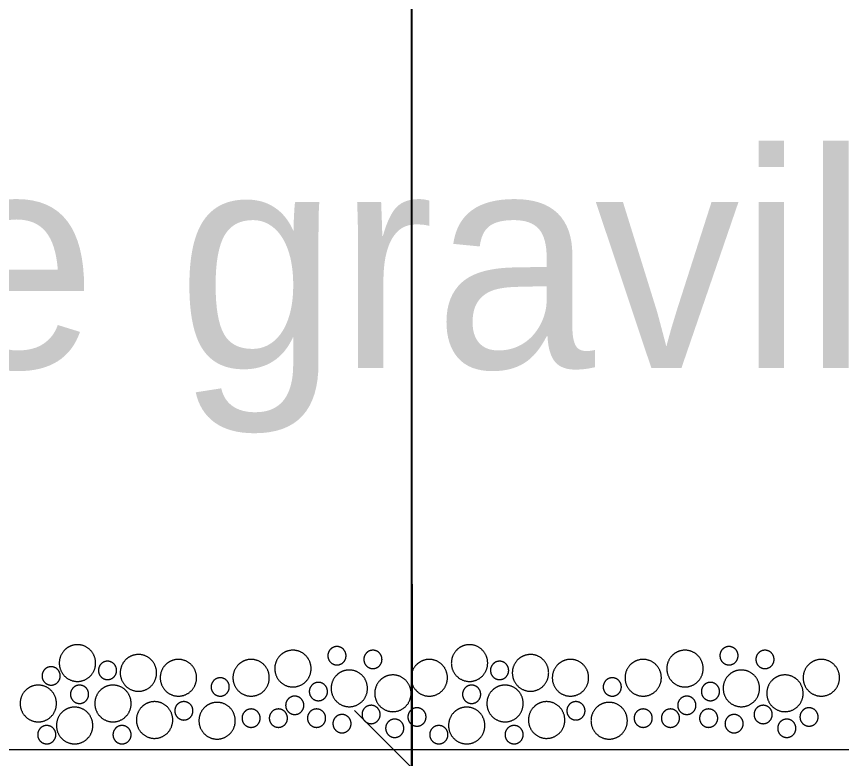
# Model space of a CAD drawing. Header units: centimetres. Extents: x -6341 to 23117, y -10090 to 8065.
# Drawn here: x 102.29 to 147.2, y 229.45 to 269.85 of the extents above; entities that cross this region are included whole.
import ezdxf

# ---------------------------------------------------------------- set-up
doc = ezdxf.new("R2010")
doc.units = ezdxf.units.CM
doc.header["$LTSCALE"] = 12.7
doc.header["$PDMODE"] = 1
doc.header["$PDSIZE"] = -2
doc.linetypes.add('VW-01', pattern=[0.83312, 0.41656, -0.41656])
doc.layers.get('0').update_dxf_attribs({"lineweight": 5})
for name, color, linetype, lineweight in [('B Général', 7, 'Continuous', 5), ('C ANNOTATIONS-cotation', 7, 'Continuous', 5), ('C ANNOTATIONS-texte', 7, 'Continuous', 5)]:
    doc.layers.add(name, color=color, linetype=linetype, lineweight=lineweight)
doc.styles.add('Arial', font='arial.ttf')
doc.styles.add('Eurostile', font='')
doc.styles.get('Eurostile').set_extended_font_data('Eurostile')
doc.dimstyles.new('100é', dxfattribs={"dimtxt": 30.30306, "dimasz": 6.232178, "dimexe": 0, "dimexo": 25, "dimgap": 1, "dimtad": 1, "dimdec": 1, "dimtxsty": 'Arial', "dimblk": 'VW_SLASH', "dimblk1": 'VW_SLASH', "dimblk2": 'VW_SLASH', "dimcen": 0, "dimdle": 10, "dimse1": 1, "dimse2": 1, "dimazin": 0, "dimtfac": 1, "dimtdec": 1, "dimtix": 1, "dimtmove": 0, "dimatfit": 0, "dimldrblk": 'VW_FILLEDARROW', "dimfxl": 1, "dimfrac": 2, "dimtolj": 1, "dimarcsym": 0})

# ---------------------------------------------------------------- blocks, each defined once
blk = doc.blocks.new('Groupe-19-1')
at = {"layer": 'B Général', "color": 7, "linetype": 'Continuous', "lineweight": 5}
for points in [[(-2048.837, 4753.514), (-2048.971, 4753.744), (-2048.971, 4754.274), (-2048.703, 4754.733), (-2048.239, 4754.999), (-2047.703, 4754.999), (-2047.239, 4754.733), (-2046.971, 4754.274), (-2046.971, 4753.744), (-2047.239, 4753.284), (-2047.703, 4753.019), (-2048.239, 4753.019), (-2048.703, 4753.284), (-2048.837, 4753.514)], [(-2046.269, 4753.093), (-2046.336, 4753.207), (-2046.336, 4753.473), (-2046.202, 4753.702), (-2045.97, 4753.835), (-2045.702, 4753.835), (-2045.47, 4753.702), (-2045.336, 4753.473), (-2045.336, 4753.207), (-2045.47, 4752.978), (-2045.702, 4752.845), (-2045.97, 4752.845), (-2046.202, 4752.978), (-2046.269, 4753.093)], [(-2047.991, 4751.535), (-2048.125, 4751.765), (-2048.125, 4752.295), (-2047.857, 4752.754), (-2047.393, 4753.019), (-2046.857, 4753.019), (-2046.393, 4752.754), (-2046.125, 4752.295), (-2046.125, 4751.765), (-2046.393, 4751.305), (-2046.857, 4751.04), (-2047.393, 4751.04), (-2047.857, 4751.305), (-2047.991, 4751.535)], [(-2045.653, 4751.881), (-2045.72, 4751.996), (-2045.72, 4752.261), (-2045.586, 4752.491), (-2045.354, 4752.623), (-2045.086, 4752.623), (-2044.854, 4752.491), (-2044.72, 4752.261), (-2044.72, 4751.996), (-2044.854, 4751.766), (-2045.086, 4751.634), (-2045.354, 4751.634), (-2045.586, 4751.766), (-2045.653, 4751.881)], [(-2049.404, 4750.694), (-2049.471, 4750.809), (-2049.471, 4751.074), (-2049.337, 4751.303), (-2049.105, 4751.436), (-2048.837, 4751.436), (-2048.605, 4751.303), (-2048.471, 4751.074), (-2048.471, 4750.809), (-2048.605, 4750.579), (-2048.837, 4750.446), (-2049.105, 4750.446), (-2049.337, 4750.579), (-2049.404, 4750.694)], [(-2046.404, 4750.595), (-2046.471, 4750.71), (-2046.471, 4750.975), (-2046.337, 4751.204), (-2046.105, 4751.337), (-2045.837, 4751.337), (-2045.605, 4751.204), (-2045.471, 4750.975), (-2045.471, 4750.71), (-2045.605, 4750.48), (-2045.837, 4750.347), (-2046.105, 4750.347), (-2046.337, 4750.48), (-2046.404, 4750.595)], [(-2048.259, 4749.16), (-2048.393, 4749.389), (-2048.393, 4749.92), (-2048.125, 4750.379), (-2047.661, 4750.644), (-2047.125, 4750.644), (-2046.661, 4750.379), (-2046.393, 4749.92), (-2046.393, 4749.389), (-2046.661, 4748.93), (-2047.125, 4748.665), (-2047.661, 4748.665), (-2048.125, 4748.93), (-2048.259, 4749.16)], [(-2049.604, 4748.736), (-2049.671, 4748.851), (-2049.671, 4749.116), (-2049.537, 4749.345), (-2049.305, 4749.478), (-2049.037, 4749.478), (-2048.805, 4749.345), (-2048.671, 4749.116), (-2048.671, 4748.851), (-2048.805, 4748.621), (-2049.037, 4748.488), (-2049.305, 4748.488), (-2049.537, 4748.621), (-2049.604, 4748.736)], [(-2045.904, 4749.011), (-2045.971, 4749.126), (-2045.971, 4749.391), (-2045.837, 4749.621), (-2045.605, 4749.754), (-2045.337, 4749.754), (-2045.105, 4749.621), (-2044.971, 4749.391), (-2044.971, 4749.126), (-2045.105, 4748.897), (-2045.337, 4748.764), (-2045.605, 4748.764), (-2045.837, 4748.897), (-2045.904, 4749.011)], [(-2047.654, 4747.725), (-2047.721, 4747.84), (-2047.721, 4748.105), (-2047.587, 4748.335), (-2047.355, 4748.467), (-2047.087, 4748.467), (-2046.855, 4748.335), (-2046.721, 4748.105), (-2046.721, 4747.84), (-2046.855, 4747.61), (-2047.087, 4747.478), (-2047.355, 4747.478), (-2047.587, 4747.61), (-2047.654, 4747.725)], [(-2046.204, 4747.626), (-2046.271, 4747.741), (-2046.271, 4748.006), (-2046.137, 4748.236), (-2045.905, 4748.368), (-2045.637, 4748.368), (-2045.405, 4748.236), (-2045.271, 4748.006), (-2045.271, 4747.741), (-2045.405, 4747.511), (-2045.637, 4747.379), (-2045.905, 4747.379), (-2046.137, 4747.511), (-2046.204, 4747.626)], [(-2049.337, 4746.092), (-2049.471, 4746.322), (-2049.471, 4746.852), (-2049.203, 4747.311), (-2048.739, 4747.576), (-2048.203, 4747.576), (-2047.739, 4747.311), (-2047.471, 4746.852), (-2047.471, 4746.322), (-2047.739, 4745.862), (-2048.203, 4745.597), (-2048.739, 4745.597), (-2049.203, 4745.862), (-2049.337, 4746.092)], [(-2046.904, 4746.438), (-2046.971, 4746.553), (-2046.971, 4746.818), (-2046.837, 4747.048), (-2046.605, 4747.181), (-2046.337, 4747.181), (-2046.105, 4747.048), (-2045.971, 4746.818), (-2045.971, 4746.553), (-2046.105, 4746.324), (-2046.337, 4746.191), (-2046.605, 4746.191), (-2046.837, 4746.324), (-2046.904, 4746.438)], [(-2046.204, 4745.548), (-2046.271, 4745.663), (-2046.271, 4745.928), (-2046.137, 4746.157), (-2045.905, 4746.29), (-2045.637, 4746.29), (-2045.405, 4746.157), (-2045.271, 4745.928), (-2045.271, 4745.663), (-2045.405, 4745.433), (-2045.637, 4745.3), (-2045.905, 4745.3), (-2046.137, 4745.433), (-2046.204, 4745.548)], [(-2048.837, 4743.816), (-2048.971, 4744.046), (-2048.971, 4744.576), (-2048.703, 4745.035), (-2048.239, 4745.3), (-2047.703, 4745.3), (-2047.239, 4745.035), (-2046.971, 4744.576), (-2046.971, 4744.046), (-2047.239, 4743.586), (-2047.703, 4743.321), (-2048.239, 4743.321), (-2048.703, 4743.586), (-2048.837, 4743.816)], [(-2046.204, 4744.063), (-2046.271, 4744.178), (-2046.271, 4744.443), (-2046.137, 4744.673), (-2045.905, 4744.806), (-2045.637, 4744.806), (-2045.405, 4744.673), (-2045.271, 4744.443), (-2045.271, 4744.178), (-2045.405, 4743.949), (-2045.637, 4743.816), (-2045.905, 4743.816), (-2046.137, 4743.949), (-2046.204, 4744.063)], [(-2046.497, 4741.963), (-2046.631, 4742.193), (-2046.631, 4742.723), (-2046.364, 4743.183), (-2045.899, 4743.448), (-2045.364, 4743.448), (-2044.899, 4743.183), (-2044.631, 4742.723), (-2044.631, 4742.193), (-2044.899, 4741.734), (-2045.364, 4741.469), (-2045.899, 4741.469), (-2046.364, 4741.734), (-2046.497, 4741.963)], [(-2047.904, 4742.381), (-2047.971, 4742.496), (-2047.971, 4742.761), (-2047.837, 4742.991), (-2047.605, 4743.123), (-2047.337, 4743.123), (-2047.105, 4742.991), (-2046.971, 4742.761), (-2046.971, 4742.496), (-2047.105, 4742.266), (-2047.337, 4742.134), (-2047.605, 4742.134), (-2047.837, 4742.266), (-2047.904, 4742.381)], [(-2048.837, 4739.858), (-2048.971, 4740.087), (-2048.971, 4740.617), (-2048.703, 4741.077), (-2048.239, 4741.342), (-2047.703, 4741.342), (-2047.239, 4741.077), (-2046.971, 4740.617), (-2046.971, 4740.087), (-2047.239, 4739.628), (-2047.703, 4739.363), (-2048.239, 4739.363), (-2048.703, 4739.628), (-2048.837, 4739.858)], [(-2046.604, 4740.402), (-2046.671, 4740.517), (-2046.671, 4740.782), (-2046.537, 4741.011), (-2046.305, 4741.144), (-2046.037, 4741.144), (-2045.805, 4741.011), (-2045.671, 4740.782), (-2045.671, 4740.517), (-2045.805, 4740.287), (-2046.037, 4740.154), (-2046.305, 4740.154), (-2046.537, 4740.287), (-2046.604, 4740.402)], [(-2046.537, 4738.56), (-2046.671, 4738.789), (-2046.671, 4739.32), (-2046.403, 4739.779), (-2045.939, 4740.044), (-2045.403, 4740.044), (-2044.939, 4739.779), (-2044.671, 4739.32), (-2044.671, 4738.789), (-2044.939, 4738.33), (-2045.403, 4738.065), (-2045.939, 4738.065), (-2046.403, 4738.33), (-2046.537, 4738.56)], [(-2049.103, 4737.68), (-2049.237, 4737.91), (-2049.237, 4738.44), (-2048.969, 4738.9), (-2048.505, 4739.165), (-2047.969, 4739.165), (-2047.505, 4738.9), (-2047.237, 4738.44), (-2047.237, 4737.91), (-2047.505, 4737.451), (-2047.969, 4737.186), (-2048.505, 4737.186), (-2048.969, 4737.451), (-2049.103, 4737.68)], [(-2047.437, 4736.295), (-2047.571, 4736.525), (-2047.571, 4737.055), (-2047.303, 4737.514), (-2046.839, 4737.779), (-2046.303, 4737.779), (-2045.839, 4737.514), (-2045.571, 4737.055), (-2045.571, 4736.525), (-2045.839, 4736.065), (-2046.303, 4735.8), (-2046.839, 4735.8), (-2047.303, 4736.065), (-2047.437, 4736.295)], [(-2045.304, 4737.037), (-2045.371, 4737.152), (-2045.371, 4737.417), (-2045.237, 4737.647), (-2045.005, 4737.779), (-2044.737, 4737.779), (-2044.505, 4737.647), (-2044.371, 4737.417), (-2044.371, 4737.152), (-2044.505, 4736.922), (-2044.737, 4736.79), (-2045.005, 4736.79), (-2045.237, 4736.922), (-2045.304, 4737.037)], [(-2048.804, 4736.245), (-2048.871, 4736.36), (-2048.871, 4736.625), (-2048.737, 4736.855), (-2048.505, 4736.988), (-2048.237, 4736.988), (-2048.005, 4736.855), (-2047.871, 4736.625), (-2047.871, 4736.36), (-2048.005, 4736.131), (-2048.237, 4735.998), (-2048.505, 4735.998), (-2048.737, 4736.131), (-2048.804, 4736.245)], [(-2049.637, 4734.361), (-2049.771, 4734.591), (-2049.771, 4735.121), (-2049.503, 4735.581), (-2049.039, 4735.846), (-2048.503, 4735.846), (-2048.039, 4735.581), (-2047.771, 4735.121), (-2047.771, 4734.591), (-2048.039, 4734.132), (-2048.503, 4733.866), (-2049.039, 4733.866), (-2049.503, 4734.132), (-2049.637, 4734.361)], [(-2046.237, 4734.209), (-2046.371, 4734.438), (-2046.371, 4734.969), (-2046.103, 4735.428), (-2045.639, 4735.693), (-2045.103, 4735.693), (-2044.639, 4735.428), (-2044.371, 4734.969), (-2044.371, 4734.438), (-2044.639, 4733.979), (-2045.103, 4733.714), (-2045.639, 4733.714), (-2046.103, 4733.979), (-2046.237, 4734.209)], [(-2047.504, 4734.723), (-2047.571, 4734.838), (-2047.571, 4735.103), (-2047.437, 4735.333), (-2047.205, 4735.466), (-2046.937, 4735.466), (-2046.705, 4735.333), (-2046.571, 4735.103), (-2046.571, 4734.838), (-2046.705, 4734.608), (-2046.937, 4734.476), (-2047.205, 4734.476), (-2047.437, 4734.608), (-2047.504, 4734.723)], [(-2048.837, 4732.171), (-2048.971, 4732.4), (-2048.971, 4732.931), (-2048.703, 4733.39), (-2048.239, 4733.655), (-2047.703, 4733.655), (-2047.239, 4733.39), (-2046.971, 4732.931), (-2046.971, 4732.4), (-2047.239, 4731.941), (-2047.703, 4731.676), (-2048.239, 4731.676), (-2048.703, 4731.941), (-2048.837, 4732.171)], [(-2045.304, 4732.938), (-2045.371, 4733.053), (-2045.371, 4733.318), (-2045.237, 4733.548), (-2045.005, 4733.681), (-2044.737, 4733.681), (-2044.505, 4733.548), (-2044.371, 4733.318), (-2044.371, 4733.053), (-2044.505, 4732.824), (-2044.737, 4732.691), (-2045.005, 4732.691), (-2045.237, 4732.824), (-2045.304, 4732.938)], [(-2046.269, 4731.749), (-2046.336, 4731.864), (-2046.336, 4732.129), (-2046.202, 4732.359), (-2045.97, 4732.491), (-2045.702, 4732.491), (-2045.47, 4732.359), (-2045.336, 4732.129), (-2045.336, 4731.864), (-2045.47, 4731.634), (-2045.702, 4731.502), (-2045.97, 4731.502), (-2046.202, 4731.634), (-2046.269, 4731.749)], [(-2047.991, 4730.191), (-2048.125, 4730.421), (-2048.125, 4730.951), (-2047.857, 4731.411), (-2047.393, 4731.676), (-2046.857, 4731.676), (-2046.393, 4731.411), (-2046.125, 4730.951), (-2046.125, 4730.421), (-2046.393, 4729.962), (-2046.857, 4729.697), (-2047.393, 4729.697), (-2047.857, 4729.962), (-2047.991, 4730.191)], [(-2045.653, 4730.538), (-2045.72, 4730.653), (-2045.72, 4730.918), (-2045.586, 4731.147), (-2045.354, 4731.28), (-2045.086, 4731.28), (-2044.854, 4731.147), (-2044.72, 4730.918), (-2044.72, 4730.653), (-2044.854, 4730.423), (-2045.086, 4730.29), (-2045.354, 4730.29), (-2045.586, 4730.423), (-2045.653, 4730.538)], [(-2049.404, 4729.35), (-2049.471, 4729.465), (-2049.471, 4729.73), (-2049.337, 4729.96), (-2049.105, 4730.092), (-2048.837, 4730.092), (-2048.605, 4729.96), (-2048.471, 4729.73), (-2048.471, 4729.465), (-2048.605, 4729.235), (-2048.837, 4729.103), (-2049.105, 4729.103), (-2049.337, 4729.235), (-2049.404, 4729.35)], [(-2046.404, 4729.251), (-2046.471, 4729.366), (-2046.471, 4729.631), (-2046.337, 4729.861), (-2046.105, 4729.993), (-2045.837, 4729.993), (-2045.605, 4729.861), (-2045.471, 4729.631), (-2045.471, 4729.366), (-2045.605, 4729.136), (-2045.837, 4729.004), (-2046.105, 4729.004), (-2046.337, 4729.136), (-2046.404, 4729.251)], [(-2048.259, 4727.816), (-2048.393, 4728.046), (-2048.393, 4728.576), (-2048.125, 4729.036), (-2047.661, 4729.301), (-2047.125, 4729.301), (-2046.661, 4729.036), (-2046.393, 4728.576), (-2046.393, 4728.046), (-2046.661, 4727.587), (-2047.125, 4727.322), (-2047.661, 4727.322), (-2048.125, 4727.587), (-2048.259, 4727.816)], [(-2045.904, 4727.668), (-2045.971, 4727.783), (-2045.971, 4728.048), (-2045.837, 4728.277), (-2045.605, 4728.41), (-2045.337, 4728.41), (-2045.105, 4728.277), (-2044.971, 4728.048), (-2044.971, 4727.783), (-2045.105, 4727.553), (-2045.337, 4727.42), (-2045.605, 4727.42), (-2045.837, 4727.553), (-2045.904, 4727.668)], [(-2049.604, 4727.392), (-2049.671, 4727.507), (-2049.671, 4727.772), (-2049.537, 4728.002), (-2049.305, 4728.135), (-2049.037, 4728.135), (-2048.805, 4728.002), (-2048.671, 4727.772), (-2048.671, 4727.507), (-2048.805, 4727.277), (-2049.037, 4727.145), (-2049.305, 4727.145), (-2049.537, 4727.277), (-2049.604, 4727.392)], [(-2047.654, 4726.381), (-2047.721, 4726.496), (-2047.721, 4726.761), (-2047.587, 4726.991), (-2047.355, 4727.124), (-2047.087, 4727.124), (-2046.855, 4726.991), (-2046.721, 4726.761), (-2046.721, 4726.496), (-2046.855, 4726.267), (-2047.087, 4726.134), (-2047.355, 4726.134), (-2047.587, 4726.267), (-2047.654, 4726.381)], [(-2046.204, 4726.282), (-2046.271, 4726.397), (-2046.271, 4726.662), (-2046.137, 4726.892), (-2045.905, 4727.025), (-2045.637, 4727.025), (-2045.405, 4726.892), (-2045.271, 4726.662), (-2045.271, 4726.397), (-2045.405, 4726.168), (-2045.637, 4726.035), (-2045.905, 4726.035), (-2046.137, 4726.168), (-2046.204, 4726.282)], [(-2049.337, 4724.749), (-2049.471, 4724.978), (-2049.471, 4725.508), (-2049.203, 4725.968), (-2048.739, 4726.233), (-2048.203, 4726.233), (-2047.739, 4725.968), (-2047.471, 4725.508), (-2047.471, 4724.978), (-2047.739, 4724.519), (-2048.203, 4724.254), (-2048.739, 4724.254), (-2049.203, 4724.519), (-2049.337, 4724.749)], [(-2046.904, 4725.095), (-2046.971, 4725.21), (-2046.971, 4725.475), (-2046.837, 4725.705), (-2046.605, 4725.837), (-2046.337, 4725.837), (-2046.105, 4725.705), (-2045.971, 4725.475), (-2045.971, 4725.21), (-2046.105, 4724.98), (-2046.337, 4724.847), (-2046.605, 4724.847), (-2046.837, 4724.98), (-2046.904, 4725.095)], [(-2046.204, 4724.204), (-2046.271, 4724.319), (-2046.271, 4724.584), (-2046.137, 4724.814), (-2045.905, 4724.946), (-2045.637, 4724.946), (-2045.405, 4724.814), (-2045.271, 4724.584), (-2045.271, 4724.319), (-2045.405, 4724.089), (-2045.637, 4723.957), (-2045.905, 4723.957), (-2046.137, 4724.089), (-2046.204, 4724.204)], [(-2048.837, 4722.472), (-2048.971, 4722.702), (-2048.971, 4723.232), (-2048.703, 4723.692), (-2048.239, 4723.957), (-2047.703, 4723.957), (-2047.239, 4723.692), (-2046.971, 4723.232), (-2046.971, 4722.702), (-2047.239, 4722.243), (-2047.703, 4721.978), (-2048.239, 4721.978), (-2048.703, 4722.243), (-2048.837, 4722.472)], [(-2046.204, 4722.72), (-2046.271, 4722.835), (-2046.271, 4723.1), (-2046.137, 4723.329), (-2045.905, 4723.462), (-2045.637, 4723.462), (-2045.405, 4723.329), (-2045.271, 4723.1), (-2045.271, 4722.835), (-2045.405, 4722.605), (-2045.637, 4722.472), (-2045.905, 4722.472), (-2046.137, 4722.605), (-2046.204, 4722.72)], [(-2046.497, 4720.62), (-2046.631, 4720.849), (-2046.631, 4721.38), (-2046.364, 4721.839), (-2045.899, 4722.104), (-2045.364, 4722.104), (-2044.899, 4721.839), (-2044.631, 4721.38), (-2044.631, 4720.849), (-2044.899, 4720.39), (-2045.364, 4720.125), (-2045.899, 4720.125), (-2046.364, 4720.39), (-2046.497, 4720.62)], [(-2047.904, 4721.037), (-2047.971, 4721.152), (-2047.971, 4721.417), (-2047.837, 4721.647), (-2047.605, 4721.78), (-2047.337, 4721.78), (-2047.105, 4721.647), (-2046.971, 4721.417), (-2046.971, 4721.152), (-2047.105, 4720.923), (-2047.337, 4720.79), (-2047.605, 4720.79), (-2047.837, 4720.923), (-2047.904, 4721.037)], [(-2048.837, 4718.514), (-2048.971, 4718.744), (-2048.971, 4719.274), (-2048.703, 4719.733), (-2048.239, 4719.998), (-2047.703, 4719.998), (-2047.239, 4719.733), (-2046.971, 4719.274), (-2046.971, 4718.744), (-2047.239, 4718.284), (-2047.703, 4718.019), (-2048.239, 4718.019), (-2048.703, 4718.284), (-2048.837, 4718.514)], [(-2046.604, 4719.058), (-2046.671, 4719.173), (-2046.671, 4719.438), (-2046.537, 4719.668), (-2046.305, 4719.8), (-2046.037, 4719.8), (-2045.805, 4719.668), (-2045.671, 4719.438), (-2045.671, 4719.173), (-2045.805, 4718.943), (-2046.037, 4718.811), (-2046.305, 4718.811), (-2046.537, 4718.943), (-2046.604, 4719.058)], [(-2046.537, 4717.216), (-2046.671, 4717.446), (-2046.671, 4717.976), (-2046.403, 4718.436), (-2045.939, 4718.701), (-2045.403, 4718.701), (-2044.939, 4718.436), (-2044.671, 4717.976), (-2044.671, 4717.446), (-2044.939, 4716.987), (-2045.403, 4716.721), (-2045.939, 4716.721), (-2046.403, 4716.987), (-2046.537, 4717.216)], [(-2049.103, 4716.337), (-2049.237, 4716.566), (-2049.237, 4717.097), (-2048.969, 4717.556), (-2048.505, 4717.821), (-2047.969, 4717.821), (-2047.505, 4717.556), (-2047.237, 4717.097), (-2047.237, 4716.566), (-2047.505, 4716.107), (-2047.969, 4715.842), (-2048.505, 4715.842), (-2048.969, 4716.107), (-2049.103, 4716.337)], [(-2047.437, 4714.951), (-2047.571, 4715.181), (-2047.571, 4715.711), (-2047.303, 4716.171), (-2046.839, 4716.436), (-2046.303, 4716.436), (-2045.839, 4716.171), (-2045.571, 4715.711), (-2045.571, 4715.181), (-2045.839, 4714.722), (-2046.303, 4714.457), (-2046.839, 4714.457), (-2047.303, 4714.722), (-2047.437, 4714.951)], [(-2045.304, 4715.694), (-2045.371, 4715.808), (-2045.371, 4716.074), (-2045.237, 4716.303), (-2045.005, 4716.436), (-2044.737, 4716.436), (-2044.505, 4716.303), (-2044.371, 4716.074), (-2044.371, 4715.808), (-2044.505, 4715.579), (-2044.737, 4715.446), (-2045.005, 4715.446), (-2045.237, 4715.579), (-2045.304, 4715.694)], [(-2048.804, 4714.902), (-2048.871, 4715.017), (-2048.871, 4715.282), (-2048.737, 4715.512), (-2048.505, 4715.644), (-2048.237, 4715.644), (-2048.005, 4715.512), (-2047.871, 4715.282), (-2047.871, 4715.017), (-2048.005, 4714.787), (-2048.237, 4714.655), (-2048.505, 4714.655), (-2048.737, 4714.787), (-2048.804, 4714.902)], [(-2049.637, 4713.018), (-2049.771, 4713.247), (-2049.771, 4713.778), (-2049.503, 4714.237), (-2049.039, 4714.502), (-2048.503, 4714.502), (-2048.039, 4714.237), (-2047.771, 4713.778), (-2047.771, 4713.247), (-2048.039, 4712.788), (-2048.503, 4712.523), (-2049.039, 4712.523), (-2049.503, 4712.788), (-2049.637, 4713.018)], [(-2047.504, 4713.38), (-2047.571, 4713.495), (-2047.571, 4713.76), (-2047.437, 4713.989), (-2047.205, 4714.122), (-2046.937, 4714.122), (-2046.705, 4713.989), (-2046.571, 4713.76), (-2046.571, 4713.495), (-2046.705, 4713.265), (-2046.937, 4713.132), (-2047.205, 4713.132), (-2047.437, 4713.265), (-2047.504, 4713.38)], [(-2046.237, 4712.865), (-2046.371, 4713.095), (-2046.371, 4713.625), (-2046.103, 4714.084), (-2045.639, 4714.349), (-2045.103, 4714.349), (-2044.639, 4714.084), (-2044.371, 4713.625), (-2044.371, 4713.095), (-2044.639, 4712.635), (-2045.103, 4712.37), (-2045.639, 4712.37), (-2046.103, 4712.635), (-2046.237, 4712.865)], [(-2048.504, 4711.834), (-2048.571, 4711.949), (-2048.571, 4712.214), (-2048.437, 4712.444), (-2048.205, 4712.576), (-2047.937, 4712.576), (-2047.705, 4712.444), (-2047.571, 4712.214), (-2047.571, 4711.949), (-2047.705, 4711.719), (-2047.937, 4711.587), (-2048.205, 4711.587), (-2048.437, 4711.719), (-2048.504, 4711.834)], [(-2047.437, 4710.886), (-2047.571, 4711.115), (-2047.571, 4711.646), (-2047.303, 4712.105), (-2046.839, 4712.37), (-2046.303, 4712.37), (-2045.839, 4712.105), (-2045.571, 4711.646), (-2045.571, 4711.115), (-2045.839, 4710.656), (-2046.303, 4710.391), (-2046.839, 4710.391), (-2047.303, 4710.656), (-2047.437, 4710.886)], [(-2045.304, 4711.595), (-2045.371, 4711.71), (-2045.371, 4711.975), (-2045.237, 4712.205), (-2045.005, 4712.337), (-2044.737, 4712.337), (-2044.505, 4712.205), (-2044.371, 4711.975), (-2044.371, 4711.71), (-2044.505, 4711.48), (-2044.737, 4711.347), (-2045.005, 4711.347), (-2045.237, 4711.48), (-2045.304, 4711.595)]]:
    blk.add_open_spline(points, degree=2, dxfattribs=at)
blk = doc.blocks.new('Groupe-132-1')
at = {"color": 7, "linetype": 'Continuous', "lineweight": 18}
blk.add_open_spline([(-2023.074, 4689.12), (-2023.076, 4689.12), (-2023.077, 4689.12), (-2023.077, 4791.254), (-2023.077, 4893.389), (-2085.439, 4893.389), (-2147.8, 4893.389), (-2147.8, 4893.392), (-2147.8, 4893.396), (-2148.435, 4893.396), (-2149.07, 4893.396), (-2149.07, 4901.396), (-2149.07, 4909.396), (-2069.724, 4909.398), (-1990.377, 4909.4), (-1990.377, 4901.4), (-1990.377, 4893.4), (-1991.676, 4893.4), (-1992.974, 4893.4), (-1992.974, 4893.393), (-1992.974, 4893.386), (-1998.024, 4893.388), (-2003.074, 4893.389), (-2003.074, 4596.994), (-2003.074, 4300.6), (-1874.517, 4300.6), (-1745.96, 4300.6), (-1745.997, 4494.86), (-1746.035, 4689.119), (-1746.036, 4689.119), (-1746.038, 4689.119), (-1746.052, 4763.337), (-1746.067, 4837.555), (-1746.072, 4837.555), (-1746.077, 4837.555), (-1746.077, 4865.472), (-1746.077, 4893.389), (-1771.251, 4893.389), (-1796.425, 4893.389), (-1796.425, 4893.392), (-1796.425, 4893.396), (-1796.427, 4893.396), (-1796.428, 4893.396), (-1796.428, 4893.397), (-1796.428, 4893.399), (-1801.603, 4893.399), (-1806.778, 4893.398), (-1806.778, 4899.241), (-1806.779, 4905.084), (-1805.798, 4905.084), (-1804.817, 4905.084), (-1804.727, 4907.239), (-1804.637, 4909.395), (-1800.533, 4909.395), (-1796.428, 4909.395), (-1796.428, 4909.395), (-1796.428, 4909.396), (-1792.945, 4909.396), (-1789.461, 4909.396), (-1767.769, 4909.397), (-1746.077, 4909.397), (-1746.077, 5001.404), (-1746.077, 5093.41), (-1773.576, 5093.41), (-1801.074, 5093.41), (-1801.074, 5093.413), (-1801.074, 5093.417), (-1801.076, 5093.417), (-1801.077, 5093.417), (-1801.077, 5101.406), (-1801.077, 5109.396), (-1476.577, 5109.406), (-1152.077, 5109.417), (-1152.077, 5109.413), (-1152.077, 5109.41), (-1152.076, 5109.41), (-1152.074, 5109.41), (-1152.074, 5009.451), (-1152.074, 4909.493), (-1124.487, 4909.493), (-1096.9, 4909.493), (-1096.9, 4901.444), (-1096.9, 4893.396), (-1103.22, 4893.396), (-1109.54, 4893.396), (-1109.54, 4893.392), (-1109.54, 4893.389), (-1130.807, 4893.389), (-1152.074, 4893.389), (-1152.074, 4596.889), (-1152.074, 4300.389), (-1002.29, 4300.389), (-852.506, 4300.389), (-852.506, 4494.75), (-852.506, 4689.111), (-852.516, 4689.111), (-852.525, 4689.111), (-852.525, 4799.252), (-852.525, 4909.393), (-852.525, 4909.395), (-852.525, 4909.396), (-850.962, 5013.622), (-849.399, 5117.848), (-840.962, 5117.848), (-832.525, 5117.848), (-832.519, 5115.121), (-832.513, 5112.394), (-834.157, 5112.039), (-834.513, 5110.394), (-833.513, 5110.394), (-832.513, 5110.394), (-832.519, 5009.895), (-832.525, 4909.396), (-832.525, 4909.394), (-832.525, 4909.393), (-804.513, 4909.391), (-776.5, 4909.39), (-776.5, 4901.389), (-776.5, 4893.389), (-804.511, 4893.389), (-832.522, 4893.389), (-832.522, 4596.889), (-832.522, 4300.389), (-679.798, 4300.389), (-527.074, 4300.389), (-527.074, 4494.753), (-527.074, 4689.118), (-527.076, 4689.118), (-527.077, 4689.118), (-527.077, 4786.584), (-527.077, 4884.05), (-527.077, 4888.72), (-527.077, 4893.389), (-527.084, 4893.389), (-527.091, 4893.389), (-527.091, 4893.392), (-527.091, 4893.396), (-534.58, 4893.395), (-542.07, 4893.394), (-542.086, 4899.234), (-542.102, 4905.075), (-541.608, 4905.079), (-541.115, 4905.084), (-541.026, 4907.239), (-540.936, 4909.393), (-534.006, 4909.393), (-527.077, 4909.393), (-527.077, 4909.394), (-527.077, 4909.396), (-475.541, 4909.396), (-424.004, 4909.396), (-424.004, 5179.896), (-424.004, 5450.396), (-229.004, 5450.396), (-34.003, 5450.396), (-34.003, 5450.392), (-34.003, 5450.389), (-34.002, 5450.389), (-34, 5450.389), (-34, 5437.889), (-34, 5425.389), (-69.004, 5425.381), (-104.009, 5425.374), (-104.009, 5167.385), (-104.009, 4909.396), (92.487, 4909.396), (288.982, 4909.396), (288.982, 4909.392), (288.982, 4909.389), (288.984, 4909.389), (288.986, 4909.389), (288.986, 4896.889), (288.986, 4884.389), (184.956, 4884.389), (80.926, 4884.389), (80.926, 4080.389), (80.926, 3276.389), (184.956, 3276.389), (288.986, 3276.389), (288.986, 3263.889), (288.986, 3251.389), (-129.221, 3251.383), (-547.427, 3251.377), (-547.002, 3261.376), (-546.578, 3271.375), (-536.826, 3271.375), (-527.074, 3271.375), (-527.074, 3776.882), (-527.074, 4282.389), (-679.798, 4282.389), (-832.522, 4282.389), (-832.522, 4217.889), (-832.522, 4153.389), (-812.522, 4153.389), (-792.522, 4153.389), (-792.522, 4143.889), (-792.522, 4134.389), (-812.522, 4134.389), (-832.522, 4134.389), (-832.522, 3837.889), (-832.522, 3541.39), (-804.081, 3541.39), (-775.64, 3541.39), (-775.64, 3533.39), (-775.64, 3525.39), (-787.234, 3525.39), (-798.828, 3525.391), (-815.683, 3525.39), (-832.539, 3525.39), (-832.532, 3424.89), (-832.526, 3324.391), (-833.526, 3324.391), (-834.526, 3324.391), (-834.17, 3322.747), (-832.526, 3322.391), (-832.532, 3319.664), (-832.539, 3316.938), (-840.976, 3316.938), (-849.412, 3316.938), (-850.975, 3421.164), (-852.538, 3525.39), (-852.538, 3525.391), (-852.538, 3525.392), (-852.538, 3635.533), (-852.539, 3745.674), (-852.522, 3745.674), (-852.506, 3745.674), (-852.506, 3940.032), (-852.506, 4134.389), (-1002.29, 4134.389), (-1152.074, 4134.389), (-1152.074, 3940.031), (-1152.074, 3745.674), (-1152.074, 3745.674), (-1152.074, 3745.674), (-1152.074, 3643.533), (-1152.074, 3541.392), (-1125.668, 3541.392), (-1099.263, 3541.392), (-1099.263, 3541.391), (-1099.263, 3541.389), (-1098.088, 3541.389), (-1096.913, 3541.389), (-1096.913, 3533.389), (-1096.913, 3525.389), (-1098.088, 3525.389), (-1099.263, 3525.389), (-1099.263, 3525.389), (-1099.263, 3525.389), (-1125.668, 3525.389), (-1152.074, 3525.389), (-1152.074, 3422.913), (-1152.074, 3320.437), (-1153.074, 3320.437), (-1154.074, 3320.437), (-1153.719, 3318.793), (-1152.074, 3318.437), (-1152.074, 3317.687), (-1152.074, 3316.937), (-1161.023, 3316.937), (-1169.971, 3316.937), (-1171.022, 3421.163), (-1172.074, 3525.389), (-1172.074, 3525.39), (-1172.074, 3525.392), (-1172.074, 3635.533), (-1172.074, 3745.674), (-1172.065, 3745.674), (-1172.056, 3745.674), (-1172.056, 3940.031), (-1172.056, 4134.389), (-1310.565, 4134.389), (-1449.074, 4134.389), (-1449.074, 3940.031), (-1449.074, 3745.674), (-1449.074, 3745.674), (-1449.074, 3745.674), (-1449.074, 3643.533), (-1449.074, 3541.392), (-1434.074, 3541.392), (-1419.074, 3541.392), (-1419.074, 3541.387), (-1419.074, 3541.382), (-1417.344, 3541.381), (-1415.613, 3541.381), (-1415.613, 3533.381), (-1415.613, 3525.381), (-1428.065, 3525.385), (-1440.516, 3525.389), (-1444.795, 3525.389), (-1449.074, 3525.389), (-1449.074, 3422.913), (-1449.074, 3320.437), (-1450.074, 3320.437), (-1451.074, 3320.437), (-1450.719, 3318.792), (-1449.074, 3318.437), (-1449.074, 3317.687), (-1449.074, 3316.937), (-1458.023, 3316.937), (-1466.971, 3316.937), (-1468.022, 3421.163), (-1469.074, 3525.389), (-1469.074, 3525.39), (-1469.074, 3525.391), (-1469.074, 3635.532), (-1469.074, 3745.674), (-1469.065, 3745.674), (-1469.056, 3745.674), (-1469.056, 3940.031), (-1469.056, 4134.389), (-1597.565, 4134.389), (-1726.074, 4134.389), (-1726.076, 3940.031), (-1726.078, 3745.674), (-1726.076, 3745.674), (-1726.074, 3745.674), (-1726.074, 3643.533), (-1726.074, 3541.392), (-1721.074, 3541.392), (-1716.074, 3541.392), (-1716.074, 3541.387), (-1716.074, 3541.383), (-1714.578, 3541.382), (-1713.081, 3541.381), (-1713.081, 3533.381), (-1713.081, 3525.381), (-1717.916, 3525.385), (-1722.75, 3525.389), (-1724.412, 3525.389), (-1726.074, 3525.389), (-1726.074, 3419.913), (-1726.074, 3314.437), (-1727.074, 3314.437), (-1728.074, 3314.437), (-1727.719, 3312.792), (-1726.074, 3312.437), (-1726.074, 3311.687), (-1726.074, 3310.937), (-1735.088, 3310.937), (-1744.102, 3310.937), (-1745.088, 3418.163), (-1746.074, 3525.389), (-1746.092, 3525.389), (-1746.111, 3525.389), (-1746.111, 3525.39), (-1746.111, 3525.391), (-1750.044, 3525.391), (-1753.977, 3525.392), (-1754.068, 3527.577), (-1754.159, 3529.762), (-1755.14, 3529.762), (-1756.121, 3529.762), (-1756.121, 3535.578), (-1756.121, 3541.393), (-1751.116, 3541.393), (-1746.111, 3541.393), (-1746.108, 3837.891), (-1746.105, 4134.389), (-1874.589, 4134.389), (-2003.074, 4134.389), (-2003.074, 3837.889), (-2003.074, 3541.389), (-1998.074, 3541.39), (-1993.074, 3541.392), (-1993.074, 3533.342), (-1993.074, 3525.292), (-2070.324, 3525.292), (-2147.574, 3525.292), (-2147.574, 3533.34), (-2147.574, 3541.389), (-2085.324, 3541.389), (-2023.074, 3541.389), (-2023.074, 4115.254), (-2023.074, 4689.12)], degree=2, knots=[0, 0, 0, 1, 1, 2, 2, 3, 3, 4, 4, 5, 5, 6, 6, 7, 7, 8, 8, 9, 9, 10, 10, 11, 11, 12, 12, 13, 13, 14, 14, 15, 15, 16, 16, 17, 17, 18, 18, 19, 19, 20, 20, 21, 21, 22, 22, 23, 23, 24, 24, 25, 25, 26, 26, 27, 27, 28, 28, 29, 29, 30, 30, 31, 31, 32, 32, 33, 33, 34, 34, 35, 35, 36, 36, 37, 37, 38, 38, 39, 39, 40, 40, 41, 41, 42, 42, 43, 43, 44, 44, 45, 45, 46, 46, 47, 47, 48, 48, 49, 49, 50, 50, 51, 51, 52, 52, 53, 53, 54, 54, 55, 55, 56, 56, 57, 57, 58, 58, 59, 59, 60, 60, 61, 61, 62, 62, 63, 63, 64, 64, 65, 65, 66, 66, 67, 67, 68, 68, 69, 69, 70, 70, 71, 71, 72, 72, 73, 73, 74, 74, 75, 75, 76, 76, 77, 77, 78, 78, 79, 79, 80, 80, 81, 81, 82, 82, 83, 83, 84, 84, 85, 85, 86, 86, 87, 87, 88, 88, 89, 89, 90, 90, 91, 91, 92, 92, 93, 93, 94, 94, 95, 95, 96, 96, 97, 97, 98, 98, 99, 99, 100, 100, 101, 101, 102, 102, 103, 103, 104, 104, 105, 105, 106, 106, 107, 107, 108, 108, 109, 109, 110, 110, 111, 111, 112, 112, 113, 113, 114, 114, 115, 115, 116, 116, 117, 117, 118, 118, 119, 119, 120, 120, 121, 121, 122, 122, 123, 123, 124, 124, 125, 125, 126, 126, 127, 127, 128, 128, 129, 129, 130, 130, 131, 131, 132, 132, 133, 133, 134, 134, 135, 135, 136, 136, 137, 137, 138, 138, 139, 139, 140, 140, 141, 141, 142, 142, 143, 143, 144, 144, 145, 145, 146, 146, 147, 147, 148, 148, 149, 149, 150, 150, 151, 151, 152, 152, 153, 153, 154, 154, 155, 155, 156, 156, 157, 157, 158, 158, 159, 159, 160, 160, 161, 161, 162, 162, 163, 163, 164, 164, 165, 165, 166, 166, 167, 167, 168, 168, 169, 169, 170, 170, 171, 171, 172, 172, 173, 173, 174, 174, 175, 175, 176, 176, 177, 177, 178, 178, 179, 179, 180, 180, 181, 181, 182, 182, 183, 183, 184, 184, 185, 185, 186, 186, 187, 187, 187], dxfattribs=at)
at = {"layer": 'B Général', "color": 150, "lineweight": 18, "true_color": 0x007fff, "flags": 128}
blk.add_lwpolyline([(-2059.074, 3542.389), (-2044.074, 3542.389), (-2044.074, 4892.389), (-2059.074, 4892.389)], dxfattribs=at)
at = {"layer": 'B Général', "color": 7}
blk.add_blockref('Groupe-19-1', (0, 0), dxfattribs=at)
at = {"layer": 'C ANNOTATIONS-texte', "insert": (-2076.599, 4652.504), "char_height": 11.765, "attachment_point": 1, "rotation": 90, "line_spacing_factor": 0.894142, "style": 'Eurostile'}
blk.add_mtext('Terrasse gravillon', dxfattribs=at)
blk = doc.blocks.new('VW_SLASH')
at = {"color": 0, "linetype": 'ByBlock', "lineweight": -2}
blk.add_line((1.6046, 0), (-1, 0), dxfattribs=at)
at = {"color": 0, "linetype": 'VW-01', "lineweight": 20, "flags": 128}
blk.add_lwpolyline([(0.5004, 0.5004), (-0.5004, -0.5004)], dxfattribs=at)
blk = doc.blocks.new('*D1137')
at = {"layer": 'C ANNOTATIONS-cotation', "color": 0, "linetype": 'Continuous', "lineweight": -2, "transparency": 16777216}
for p, q in [((196.285, 336.449), (123.816, 336.449)), ((123.816, 235.181), (123.816, 330.216)), ((180.697, 228.949), (123.816, 228.949))]:
    blk.add_line(p, q, dxfattribs=at)
at = {"layer": 'Defpoints', "color": 0, "linetype": 'Continuous', "transparency": 16777216}
for p in [(123.816, 336.449), (221.285, 336.449), (205.697, 228.949)]:
    blk.add_point(p, dxfattribs=at)
at = {"layer": 'C ANNOTATIONS-cotation', "color": 0, "linetype": 'Continuous', "lineweight": -2, "transparency": 16777216, "xscale": 6.232177734375, "yscale": 6.232177734375, "zscale": 6.232177734375}
for p, rotation in [((123.816, 336.449), 90), ((123.816, 228.949), 270)]:
    blk.add_blockref('VW_SLASH', p, dxfattribs=dict(at, rotation=rotation))
at = {"layer": 'C ANNOTATIONS-cotation', "color": 0, "linetype": 'Continuous', "lineweight": 5, "transparency": 16777216, "insert": (118.11, 282.699), "char_height": 9.412, "attachment_point": 5, "rotation": 90, "style": 'Eurostile'}
blk.add_mtext('\\A1;107', dxfattribs=at)
blk = doc.blocks.new('VW_FILLEDARROW')
at = {"linetype": 'Continuous', "lineweight": 0}
blk.add_hatch(color=0, dxfattribs=at).paths.add_polyline_path([(-1.6045, 0.4299), (0, 0), (-1.6045, -0.4299)])
at = {"color": 0, "linetype": 'VW-01', "lineweight": 5, "flags": 128}
blk.add_lwpolyline([(-1.6045, 0.4299), (0, 0), (-1.6045, -0.4299)], close=True, dxfattribs=at)
blk = doc.blocks.new('*D1138')
at = {"layer": 'C ANNOTATIONS-cotation', "color": 0, "linetype": 'Continuous', "lineweight": -2, "transparency": 16777216}
for p, q in [((180.697, 228.949), (123.816, 228.949)), ((123.816, 215.181), (123.816, 222.716)), ((196.597, 208.949), (123.816, 208.949))]:
    blk.add_line(p, q, dxfattribs=at)
at = {"layer": 'Defpoints', "color": 0, "linetype": 'Continuous', "transparency": 16777216}
for p in [(123.816, 228.949), (205.697, 228.949), (221.597, 208.949)]:
    blk.add_point(p, dxfattribs=at)
at = {"layer": 'C ANNOTATIONS-cotation', "color": 0, "linetype": 'Continuous', "lineweight": -2, "transparency": 16777216, "xscale": 6.232177734375, "yscale": 6.232177734375, "zscale": 6.232177734375}
for p, rotation in [((123.816, 228.949), 90), ((123.816, 208.949), 270)]:
    blk.add_blockref('VW_SLASH', p, dxfattribs=dict(at, rotation=rotation))
at = {"layer": 'C ANNOTATIONS-cotation', "color": 0, "linetype": 'Continuous', "lineweight": 5, "transparency": 16777216, "insert": (118.11, 218.949), "char_height": 9.412, "attachment_point": 5, "rotation": 90, "style": 'Eurostile'}
blk.add_mtext('\\A1;20', dxfattribs=at)

msp = doc.modelspace()

# ---------------------------------------------------------------- block references
at = {"layer": 'C ANNOTATIONS-cotation', "color": 7, "rotation": 270}
msp.add_blockref('Groupe-132-1', (-4607.903, -1814.126), dxfattribs=at)

# ---------------------------------------------------------------- dimensions: what is measured, and where the dimension line sits
at = {"layer": 'C ANNOTATIONS-cotation', "color": 7, "linetype": 'Continuous', "lineweight": 5}
for base, p1, p2, picture, middle in [((123.8161315, 336.4486721), (205.6966077, 228.9486723), (221.285065, 336.4486721), '*D1137', (118.1101311, 282.6986722)), ((123.816, 228.949), (221.597, 208.949), (205.697, 228.949), '*D1138', (118.11, 218.949))]:
    dim = msp.add_linear_dim(base=base, p1=p1, p2=p2, angle=270, dimstyle='100é', override={"dimtxt": 9.412001, "dimdec": 0, "dimpost": '<>', "dimtxsty": 'Eurostile', "dimse1": 0, "dimse2": 0, "dimtmove": 2}, dxfattribs=at)
    dim.commit()
    dim.dimension.update_dxf_attribs({"geometry": picture, "text_midpoint": middle})

doc.saveas('drawing.dxf')
